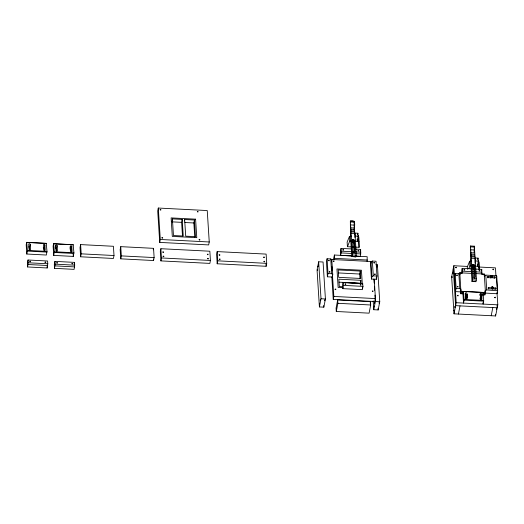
<?xml version="1.0" encoding="UTF-8"?>
<svg xmlns="http://www.w3.org/2000/svg" width="524" height="524" viewBox="0 0 524 524"><rect width="100%" height="100%" fill="white"/><g stroke="black" fill="none" stroke-linecap="round" stroke-linejoin="round"><path stroke-width="0.79" d="M465.901 294.717L465.829 295.772C465.345 293.001 468.548 296.04 466.55 295.379M480.587 295.471L480.515 296.525C480.292 293.643 483.2 297.043 480.619 296.001M324.808 300.042L324.729 300.75L324.697 299.99M352.049 256.616L352.39 253.269L350.346 221.089L350.497 237.202L351.873 256.531L355.888 256.812L356.235 253.465L354.964 233.54C352.423 229.689 358.265 218.947 350.346 221.089M472.196 281.512L472.543 278.159L470.493 245.979L470.65 262.092L472.019 281.421L476.041 281.709L476.388 278.355L474.338 246.175L474.154 252.476M26.79 254.029L27.405 250.387L26.678 242.33L26.2 244.787L26.79 254.029L46.367 255.031L46.983 251.389L46.263 243.333L26.678 242.33M27.615 266.965L28.198 262.773L28.021 260.002L47.599 261.004L47.776 263.775L47.193 267.967L27.615 266.965L27.379 263.271L28.021 260.002M53.71 255.404L54.326 251.769L53.599 243.712L53.12 246.162L53.71 255.404L73.288 256.406L73.904 252.771L73.183 244.715L53.599 243.712M54.535 268.347L55.118 264.148L54.941 261.378L74.519 262.38L74.696 265.157L74.113 269.349L54.535 268.347L54.3 264.646L54.941 261.378M352.076 255.954L340.652 255.371L341.137 252.915L341.059 248.402L351.67 248.946M355.338 256.125L360.237 256.374L360.715 253.917L360.643 249.404L355.744 249.155M462.253 272.906L462.175 268.393L471.148 268.851M464.113 300.141L463.432 291.39L462.947 293.84L463.537 303.082L464.113 300.141L483.691 301.143L483.01 292.392M481.831 273.908L481.752 269.395L472.779 268.93M379.107 303.317L379.114 302.577M496.483 308.905L496.569 308.571L496.529 309.546M490.713 277.425L490.621 277.936L490.772 277.445M466.635 296.774L467.028 296.302L466.314 298.863M466.871 296.355L466.543 297.265M481.255 297.101C482.08 296.119 481.229 300.56 480.711 299.839M480.875 299.636C481.032 300.946 482.368 295.405 481.287 297.691M492.914 288.508L492.783 288.862M354.958 237.529L354.997 233.095L357.912 233.246L358.095 236.206L357.303 241.368L357.152 239.055M474.993 263.159L475.15 257.991L478.058 258.136L478.248 261.096L477.456 266.257L477.357 264.718M29.73 250.387L29.547 247.538L30.189 244.269A0.74 0.55 11.1 0 0 29.416 243.673A0.74 0.55 11.1 0 0 28.722 244.191L29.036 249.182A0.74 0.55 11.1 0 0 29.809 249.771A0.74 0.55 11.1 0 0 30.503 249.254L30.189 244.269M44.37 250.426L44.232 248.291L44.874 245.016A0.74 0.55 11.1 0 0 44.101 244.426A0.74 0.55 11.1 0 0 43.4 244.944L43.721 249.935A0.74 0.55 11.1 0 0 44.494 250.524A0.74 0.55 11.1 0 0 45.188 250.007L44.874 245.016M55.256 247.531L55.642 245.566A0.74 0.55 11.1 0 1 56.337 245.055A0.74 0.55 11.1 0 1 57.109 245.645L57.424 250.636A0.74 0.55 11.1 0 1 56.73 251.153A0.74 0.55 11.1 0 1 55.957 250.557L55.642 245.566M56.605 251.055L56.468 248.913L57.109 245.645M69.941 248.284L70.321 246.319A0.74 0.55 11.1 0 1 71.022 245.802A0.74 0.55 11.1 0 1 71.795 246.398L72.109 251.389A0.74 0.55 11.1 0 1 71.415 251.906A0.74 0.55 11.1 0 1 70.642 251.31L70.321 246.319M71.33 252.516L71.153 249.666L71.795 246.398M74.133 264.345L74.519 262.38M80.617 244.597L80.041 247.544L80.63 256.786L113.426 258.463L114.003 255.522L113.413 246.28L80.617 244.597L81.207 253.839L80.63 256.786M120.756 246.653L120.179 249.601L120.762 258.843L153.558 260.52L154.135 257.579L153.545 248.337L120.756 246.653L121.345 255.895L120.762 258.843M158.3 208.041L157.717 210.989L159.722 242.409L208.67 244.918L209.246 241.977L207.242 210.55L158.3 208.041L160.298 239.468L159.722 242.409M153.257 249.804L153.545 248.337M160.888 248.71L160.311 251.651L160.901 260.893L209.849 263.402L210.425 260.461L209.836 251.219L160.888 248.71L161.477 257.952L160.901 260.893M172.114 220.368L172.403 218.901L182.195 219.399L183.256 236.036L173.464 235.538L172.403 218.901M182.476 235.813L181.618 222.346L182.195 219.399M184.356 220.997L184.644 219.523L194.43 220.028L195.491 236.665L185.706 236.16L184.644 219.523M194.764 237.228L193.854 222.969L194.43 220.028M217.178 251.592L216.602 254.533L217.191 263.775L266.133 266.284L266.716 263.343L266.127 254.101L217.178 251.592L217.768 260.834L217.191 263.775M318.658 261.79L317.059 269.965L319.411 306.933L323.819 307.162L325.424 298.981L323.066 262.013L318.658 261.79L321.016 298.759L319.411 306.933M327.087 258.745L326.445 262.013L327.389 276.796L332.281 277.052L332.76 274.596L331.816 259.812L330.755 258.928L327.087 258.745L328.024 273.528L327.389 276.796M331.456 261.646L331.816 259.812M333.539 259.393L334.391 255.031L351.99 255.935M334.319 259.812L334.391 255.031M341.059 248.402L340.423 251.671L340.652 255.371M374.208 279.285L375.433 298.575L374.856 301.516L333.251 299.387L333.834 296.44L332.498 275.545M337.679 299.983L336.081 308.158L336.29 311.485L369.086 313.162L370.691 304.988L370.475 301.66L337.679 299.983L337.895 303.311L336.29 311.485M354.185 221.285L354.178 230.285M343.024 282.495L342.539 284.945L342.775 288.645L362.353 289.648L362.994 286.373L362.601 283.497L343.024 282.495L362.818 283.602M342.775 288.645L343.416 285.37L343.24 282.6M352.331 241.8L352.744 239.691L353.641 239.678A0.806 0.596 11.1 0 1 354.479 240.326L355.239 252.241L354.008 252.653A0.747 0.55 11.1 0 1 353.235 252.057L352.744 239.691M352.397 241.78L352.816 239.671M352.888 239.651L352.338 242.468L353.084 242.488A0.806 0.596 11.1 0 1 353.923 243.136L354.532 252.673M352.488 242.461L353.038 239.645M353.084 242.488L353.641 239.678M353.923 243.136L354.479 240.326M360.257 251.369L360.643 249.404M359.968 278.46L359.687 274.026L360.263 271.078L338.242 269.952L338.714 277.347L360.735 278.473L360.263 271.078M342.565 286.752L339.303 286.589L338.832 279.194L360.853 280.32L360.276 283.268L339.067 282.181M362.359 284.722L362.601 283.497M367.114 261.496L367.186 256.714L355.187 256.098M370.979 261.817L370.494 264.266L371.437 279.056L376.33 279.305L376.972 276.037L376.029 261.247L372.361 261.057L370.979 261.817L371.916 276.6L371.437 279.056M376.959 267.024L377.398 264.797L375.924 264.718M370.186 303.147L370.475 301.66M377.398 264.797L379.749 301.765L378.151 309.939L373.743 309.717L375.348 301.542L374.935 295.11M467.709 266.447L453.836 265.74L451.655 276.855L454.013 313.824L495.619 315.959L497.8 304.837L497.007 292.431M454.544 276.829L455.186 273.561L458.86 273.744L459.921 274.628M456.129 288.344L455.487 291.619L460.386 291.868L460.865 289.418L459.803 288.534L456.129 288.344L455.186 273.561M459.797 274.943L459.803 272.781L474.489 273.528M462.175 268.393L461.631 273.142M454.013 313.824L456.194 302.708L453.836 265.74M463.766 293.885L460.504 293.715L460.308 289.372M463.255 292.274L460.812 292.15L460.668 288.606M459.803 272.781L460.917 291.593L463.367 291.717M458.421 314.053L460.026 305.878M465.214 294.553L465.469 293.25A0.74 0.55 11.1 0 1 466.17 292.733A0.74 0.55 11.1 0 1 466.936 293.322L467.028 294.75M465.797 295.241L466.498 294.481M472.366 266.755L472.779 264.646L473.788 264.568A0.806 0.596 11.1 0 1 474.633 265.216L475.392 277.137L474.161 277.543A0.747 0.55 11.1 0 1 473.388 276.954L472.779 264.646M472.347 267.397L472.897 264.581M472.969 264.561L472.412 267.371L473.238 267.384A0.806 0.596 11.1 0 1 474.076 268.026L474.737 278.355M466.93 295.615L467.126 294.783M472.484 267.358L473.041 264.548M472.641 267.351L473.192 264.541M473.238 267.384L473.788 264.568M474.076 268.026L474.633 265.216M481.497 270.698L481.752 269.395M479.892 295.307L480.154 293.997A0.74 0.55 11.1 0 1 480.849 293.479A0.74 0.55 11.1 0 1 481.621 294.075L481.713 295.503M476.12 273.613L484.274 274.032L484.268 276.194M480.482 295.995L481.176 295.235M481.366 295.385L481.621 294.075M481.739 296.591L481.805 295.536M484.975 292.51L485.335 290.669L486.724 289.916L497.669 290.807L497.093 293.748L482.899 292.949M487.805 277.838L488.067 276.534L491.001 276.685M483.691 301.143L483.115 304.084L483.017 302.544M484.936 293.034L484.975 294.973L482.525 294.842M482.833 293.276L485.283 293.401L485.237 290.434M484.274 274.032L485.453 292.516L482.945 292.719M488.512 288.934L488.774 287.624L490.975 287.735M490.949 276.39L490.85 276.914C490.89 275.192 493.254 276.253 491.938 277.432L491.23 277.392L491.276 275.952M492.259 276.986L491.984 275.984M491.938 277.432L492.364 276.462M491.984 287.041L491.558 288.004C491.597 286.281 493.955 287.342 492.645 288.521L493.071 287.558M491.938 288.488L491.656 287.486M492.966 288.076L492.684 287.073M494.414 278.178L494.669 276.868L492.468 276.757M496.438 277.491L496.726 276.017L496.3 275.663L485.781 275.126L484.392 275.879M495.121 289.268L495.376 287.964L493.176 287.846M491.211 315.73L492.815 307.555M354.637 234.497L354.997 233.095M357.545 234.647L357.912 233.246M477.698 259.537L478.058 258.136M351.028 236.442L349.495 236.363L347.13 242.088L347.425 246.706L359.078 247.308L358.698 236.835L359.078 247.308M347.425 246.706L349.79 240.981L349.495 236.363M471.181 261.332L469.648 261.253L467.284 266.978L467.434 269.29M468.757 268.74L469.943 265.878L469.648 261.253M466.15 298.582L466.674 298.104L466.701 296.446M466.19 296.322L466.877 296.623L466.76 297.619M466.753 296.99L466.34 297.494M466.694 297.318L466.314 298.411L465.613 298.045M466.458 298.503C466.714 299.171 465.725 297.534 466.674 297.77M481.418 297.802L481.602 296.925M481.353 297.914L481.471 297.58M481.287 298.241L481.405 297.907M480.266 298.962L481.065 299.289L481.301 298.438M480.934 300.042L481.137 298.922M466.995 296.466L466.825 297.291M466.74 297.776L466.602 298.438M481.13 298.51L481.517 296.859M481.582 297.711L481.32 298.706L480.298 298.818M481.045 299.99L481.392 298.693M481.222 299.531L480.737 299.826M481.065 300.016L481.176 299.315L480.22 298.693M466.668 296.61C467.598 296.027 465.96 297.809 465.554 296.623M466.484 298.104L465.567 297.776M465.633 298.241L466.491 298.582L466.065 298.732M481.661 296.859L480.639 297.363L481.386 297.652L481.621 296.807L481.549 297.147M481.556 297.37L481.314 296.879M481.156 297.593L481.484 297.023M481.255 297.855L481.589 297.206M481.248 297.206L481.543 297.881L481.025 298.248M481.163 298.346L481.32 297.835L480.318 297.691M481.065 298.837L481.36 298.523L481.346 298.863M480.999 299.165L481.294 298.85L480.901 299.656M480.803 299.387L481.261 299.014M481.229 299.178L480.973 299.283M480.704 299.879L481.163 299.505L480.862 299.171M466.576 297.416L466.183 298.641M480.429 296.263L480.783 296.093M480.429 296.276L480.947 296.099M467.159 295.313L465.934 295.254M490.995 276.941L491.82 276.927M371.916 276.6L373.304 275.847L376.972 276.037M466.537 296.512L466.773 296.885M466.583 297.062L466.701 296.761M466.55 297.226L465.777 297.226M466.517 297.39L465.744 297.39M466.484 297.553L465.738 297.409M465.646 297.881L466.419 297.881M466.353 298.66L466.426 298.909C466.36 298.005 466.445 297.946 466.019 298.339M466.183 298.313L466.419 298.687M465.554 298.372L466.321 298.372M481.327 297.488L480.966 297.612M481.235 297.979L480.462 297.979M481.202 298.143L480.259 298.018M481.104 298.634L480.246 298.529M480.934 298.739L481.464 297.842M480.711 298.922L481.071 298.798L481.163 300.2M480.868 299.066L481.104 299.44M480.77 299.551L481.006 299.931M466.537 296.846L465.725 296.348M465.81 297.062L466.674 297.075L465.666 296.8M466.583 297.567L465.712 297.553M466.55 297.73L466.216 298.483M466.118 298.968L466.707 296.859M492.632 288.966L492.206 289.065M480.521 297.652L481.392 297.665M481.327 297.992L480.901 298.091M481.412 298.536L480.868 298.274M481.202 298.647L480.77 298.765M491.335 276.875L492.043 276.908M492.743 287.997L492.043 287.964M466.57 296.348L466.19 296.348M465.934 296.407L466.543 296.473M466.511 296.636L465.96 296.571M465.875 296.735L466.478 296.8M466.386 297.291L465.522 296.787M466.098 297.802L465.509 297.593L466.288 297.783M466.347 298.575L465.613 298.366M481.13 297.717L480.58 297.645M480.973 298.529L480.194 298.346M480.908 298.857L480.298 298.798M466.373 296.545L466.733 296.617M466.57 296.663L465.901 296.571M466.511 296.99L465.901 296.892M466.445 297.318L465.692 297.121M466.15 297.665L465.626 297.449M466.19 298.621L465.522 298.536M481.189 297.743L481.497 297.697M480.233 299.145L480.901 299.211M492.167 287.912L492.357 287.945M43.269 247.708L43.459 247.695A0.74 0.55 11.1 0 1 44.114 248.003L44.232 248.291M350.412 221.121L354.257 221.318M350.464 221.98L354.309 222.176M350.445 224.907L354.289 225.104M350.464 227.835L354.309 228.032M350.556 229.263L354.401 229.46M350.805 230.888L354.643 231.084M171.826 221.842L181.618 222.346M184.88 222.51L193.854 222.969M350.949 231.877L354.794 232.073M351.126 233.344L354.964 233.54M355.187 236.055L358.095 236.206M470.493 245.979L474.41 246.208M470.618 246.876L474.462 247.073M349.79 240.981L351.322 241.06M355.115 241.256L358.992 241.453M470.598 249.797L474.443 249.994M470.618 252.732L474.462 252.928M470.709 254.153L474.554 254.35M160.298 239.468L209.246 241.977M470.952 255.784L474.796 255.981M471.102 256.773L474.947 256.97M341.235 251.173L360.82 252.175M471.273 258.234L475.117 258.43M352.39 253.269L356.235 253.465M341.137 252.915L351.742 253.459M355.822 253.668L360.715 253.917M475.34 260.945L478.248 261.096M352.364 255.005L356.209 255.201M351.873 256.531L355.888 256.812M26.901 242.442L46.479 243.444M53.821 243.817L73.399 244.819M334.607 258.358L367.396 260.042M469.943 265.878L471.476 265.956M475.268 266.146L479.139 266.349L479.185 269.271M372.263 261.561L331.476 259.472L331.627 261.882M478.314 266.991L495.442 267.869L495.953 275.906M462.351 271.163L481.929 272.166M27.405 250.387L46.983 251.389M54.326 251.769L73.904 252.771M459.738 273.109L462.188 273.233M481.766 274.235L483.397 274.314M27.366 251.088L46.944 252.09M54.286 252.463L73.864 253.465M81.207 253.839L114.003 255.522M121.345 255.895L154.135 257.579M161.477 257.952L210.425 260.461M217.768 260.834L266.716 263.343M491.171 276.469L491.879 276.508M491.073 277.792L488.132 277.641A0.74 0.55 11.1 0 1 487.366 277.052A0.74 0.55 11.1 0 1 488.067 276.534M492.54 277.864L494.741 277.982A0.74 0.55 11.1 0 0 495.442 277.465A0.74 0.55 11.1 0 0 494.669 276.868M472.543 278.159L476.388 278.355M338.478 272.938L359.687 274.026M472.517 279.895L476.355 280.091M328.024 273.528L331.699 273.718L332.76 274.596M472.019 281.421L475.098 281.578M28.198 262.773L47.776 263.775M55.118 264.148L74.696 265.157M491.879 287.558L492.586 287.597M28.093 264.515L47.671 265.517M55.013 265.891L74.591 266.893M460.982 291.265L485.453 292.516M343.416 285.37L362.994 286.373M463.648 291.495L483.226 292.497M460.871 291.822L463.321 291.947M460.563 293.388L463.832 293.558M482.591 294.514L485.041 294.645M343.03 287.702L338.137 287.453L336.958 268.963L361.429 270.22L362.3 283.884M464.153 299.446L483.737 300.449M333.834 296.44L375.433 298.575M456.194 302.708L497.8 304.837M321.016 298.759L325.424 298.981M375.348 301.542L379.749 301.765M337.895 303.311L370.691 304.988M480.822 297.383L481.379 297.534M480.98 297.573L480.377 297.39L480.77 297.573M480.914 297.901L480.298 297.331M480.881 298.064L480.521 297.973M480.849 298.228L480.253 297.914M466.36 296.492L465.764 296.289M480.816 298.392L480.39 298.326M466.295 296.82L465.62 296.296M480.75 298.719L480.39 298.628M466.229 297.147L465.869 297.056M480.691 299.04L480.325 298.955M466.164 297.475L465.803 297.383M466.072 297.966L465.705 297.874M466.039 298.13L465.666 298.077M467.12 296.171L467.257 298.313A0.74 0.55 11.1 0 1 466.556 298.831A0.74 0.55 11.1 0 1 465.784 298.241L466.006 298.294M480.364 298.47L481.261 298.339L480.456 298.3M480.744 298.909L480.357 298.791M480.678 299.237L480.233 299.125M371.208 262.845L370.547 262.95L370.756 263.461M490.798 277.425L491.296 277.799L491.008 277.596M480.613 297.481L481.222 297.58L481.36 298.13M480.829 297.265L480.331 296.885L480.469 298.988A0.74 0.55 11.1 0 0 481.242 299.584A0.74 0.55 11.1 0 0 481.936 299.066L481.805 296.925M491.296 277.792L490.85 277.432M466.517 295.543L466.891 295.798M481.078 295.759L481.707 296.053M466.393 295.005L467.022 295.3M480.272 298.405L481.032 298.556L481.294 298.104M465.888 296.938L465.653 296.374M481.392 297.023L481.517 297.311M466.714 297.436L466.877 296.597M466.576 296.925L466.674 297.377M466.688 297.58L466.701 297.927M481.202 298.595L481.071 299.604M71.153 249.666L71.035 249.385A0.74 0.55 11.1 0 0 70.02 249.129M496.726 276.017L497.669 290.807M496.3 275.663L497.243 290.453M497.066 305.368L497.224 307.784L455.618 305.649L453.26 268.681M495.514 314.348L495.619 315.959M485.781 275.126L486.724 289.916M485.126 290.99L485.283 293.401M479.139 266.349L478.844 261.725L479.08 269.886M480.154 293.997L480.246 295.425M465.469 293.25L465.561 294.671M465.653 296.099L465.784 298.241M460.603 288.934L460.812 292.15M460.347 291.305L460.504 293.715M458.86 273.744L459.803 288.534M376.232 277.753L376.33 279.305M378.046 308.335L378.151 309.939M373.913 279.037L374.169 283.058M374.372 286.268L374.627 290.289M372.361 261.057L373.304 275.847M373.18 300.874L373.743 309.717M362.51 287.093L362.608 288.704M360.853 280.32L361.088 284.021M355.606 255.116L355.711 256.727M331.934 266.703L332.19 270.725M330.755 258.928L331.699 273.718M331.816 276.882L333.251 299.387M323.714 305.551L323.819 307.162M265.989 263.972L266.133 266.284M153.46 258.98L153.558 260.52M73.144 254.101L73.288 256.406M47.101 266.493L47.193 267.967M28.591 246.955A0.74 0.55 11.1 0 1 29.547 247.538M55.334 248.376A0.74 0.55 11.1 0 1 56.468 248.913M488.774 287.624A0.74 0.55 11.1 0 0 488.073 288.141A0.74 0.55 11.1 0 0 488.84 288.731L495.449 289.071A0.74 0.55 11.1 0 0 496.149 288.554A0.74 0.55 11.1 0 0 495.376 287.964M317.387 270.253C317.505 271.458 317.551 268.629 317.387 270.253M318.12 266.493C318.245 267.699 318.291 264.862 318.12 266.493M319.529 303.894C319.64 305.092 319.706 302.263 319.529 303.894M320.269 300.134C320.38 301.352 320.439 298.464 320.269 300.134M350.569 236.082C350.825 238.518 350.897 232.735 350.569 236.082M358.206 236.475C358.455 238.911 358.527 233.128 358.206 236.475M373.861 306.678C373.985 307.883 374.018 305.04 373.861 306.678M374.594 302.918C374.712 304.117 374.765 301.221 374.594 302.918M451.983 277.15C452.107 278.349 452.153 275.519 451.983 277.15M452.723 273.384C452.847 274.589 452.893 271.76 452.723 273.384M454.131 310.791C454.256 311.996 454.295 309.114 454.131 310.791M454.865 307.031C454.996 308.236 455.035 305.354 454.865 307.031M470.722 260.978C470.978 263.408 471.037 257.631 470.722 260.978M478.36 261.365C478.615 263.782 478.674 258.09 478.36 261.365M29.829 261.378C30.536 262.871 31.224 260.408 29.829 261.378M45.005 262.157C45.706 263.644 46.394 261.188 45.005 262.157M56.749 262.76C57.457 264.247 58.144 261.79 56.749 262.76M71.926 263.533C72.626 265.026 73.314 262.563 71.926 263.533M160.128 209.698C160.829 211.192 161.516 208.729 160.128 209.698M161.916 237.798C162.623 239.285 163.311 236.828 161.916 237.798M162.826 252.031C163.527 253.518 164.215 251.062 162.826 252.031M163.095 256.282C163.802 257.769 164.49 255.312 163.095 256.282M197.325 211.604C198.033 213.091 198.72 210.635 197.325 211.604M199.12 239.704C199.821 241.191 200.509 238.734 199.12 239.704M207.366 254.31C208.067 255.797 208.755 253.341 207.366 254.31M207.635 258.561C208.342 260.055 209.03 257.592 207.635 258.561M219.111 254.913C219.818 256.4 220.506 253.944 219.111 254.913M219.386 259.164C220.087 260.651 220.774 258.194 219.386 259.164M263.657 257.192C264.358 258.686 265.046 256.223 263.657 257.192M263.926 261.443C264.627 262.937 265.314 260.474 263.926 261.443M328.548 260.382C329.249 261.869 329.937 259.413 328.548 260.382M329.275 271.838C329.982 273.332 330.67 270.869 329.275 271.838M333.303 261.129C334.004 262.616 334.692 260.159 333.303 261.129M335.098 289.228C335.799 290.715 336.487 288.259 335.098 289.228M342.873 249.784C343.58 251.271 344.261 248.815 342.873 249.784M345.054 283.982C345.755 285.469 346.443 283.012 345.054 283.982M358.049 250.557C358.75 252.051 359.438 249.588 358.049 250.557M360.224 284.755C360.931 286.248 361.619 283.785 360.224 284.755M373.822 262.701C374.529 264.188 375.21 261.731 373.822 262.701M372.295 291.128C372.996 292.621 373.684 290.165 372.295 291.128M374.555 274.157C375.256 275.65 375.944 273.187 374.555 274.157M455.67 267.397C456.371 268.884 457.059 266.428 455.67 267.397M456.653 275.198C457.354 276.685 458.041 274.229 456.653 275.198M457.38 286.661C458.087 288.148 458.775 285.691 457.38 286.661M457.459 295.49C458.166 296.984 458.854 294.521 457.459 295.49M463.989 269.768C464.69 271.255 465.377 268.799 463.989 269.768M479.159 270.548C479.866 272.035 480.554 269.578 479.159 270.548M492.868 269.297C493.569 270.79 494.256 268.334 492.868 269.297M494.656 297.396C495.363 298.883 496.051 296.427 494.656 297.396M195.596 219.163L171.125 217.912L172.304 236.396L196.775 237.647L195.596 219.163M491.099 276.757A0.865 0.642 11.1 0 0 492.514 276.541A0.865 0.642 11.1 0 0 491.414 275.69A0.865 0.642 11.1 0 0 491.099 276.757M491.807 287.846A0.865 0.642 11.1 0 0 493.222 287.63A0.865 0.642 11.1 0 0 492.121 286.785A0.865 0.642 11.1 0 0 491.807 287.846M480.659 296.093A0.865 0.642 11.1 0 0 482.073 295.877A0.865 0.642 11.1 0 0 480.973 295.032A0.865 0.642 11.1 0 0 480.659 296.093M465.974 295.346A0.865 0.642 11.1 0 0 467.388 295.123A0.865 0.642 11.1 0 0 466.288 294.278A0.865 0.642 11.1 0 0 465.974 295.346"/></g></svg>
